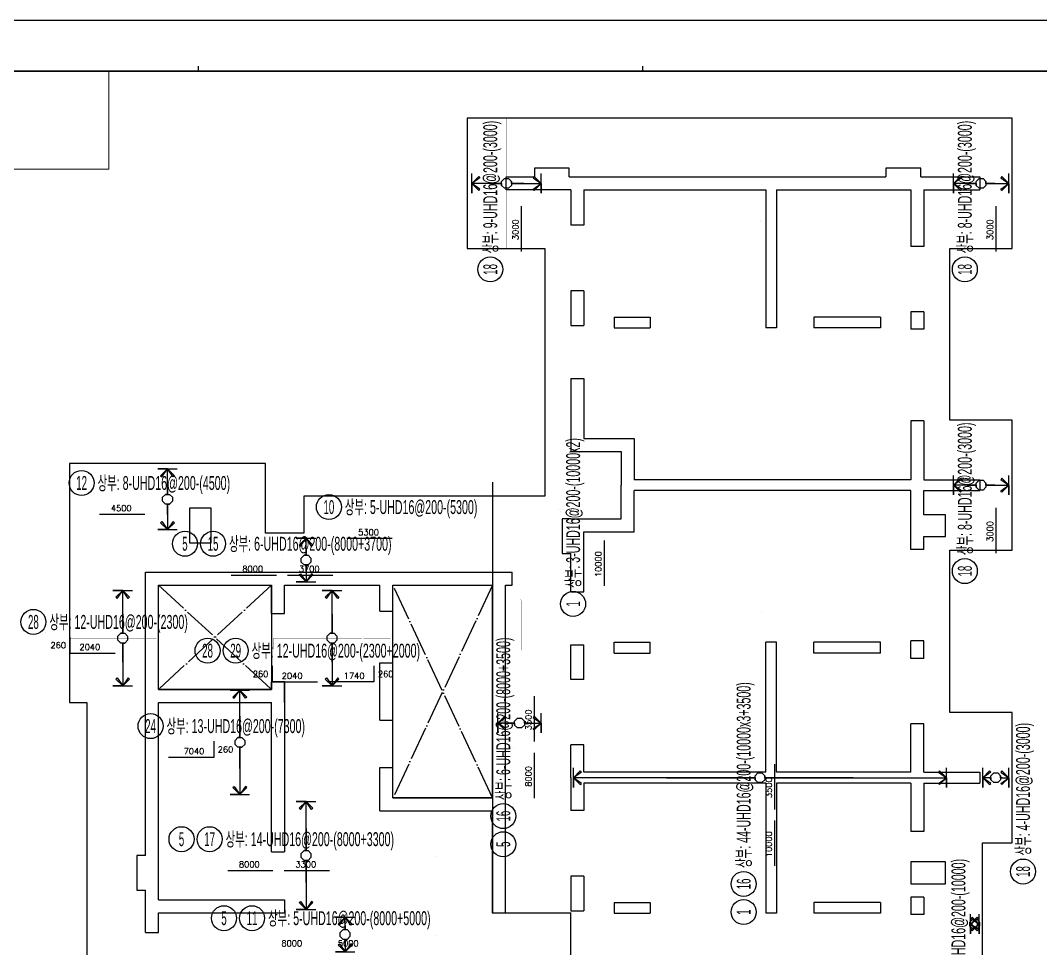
# Model space of a CAD drawing. Header units: millimetres. Extents: x 262481 to 2519995, y -394348 to 364571.
# Drawn here: x 436551 to 460063, y -170272 to -148891 of the extents above; entities that cross this region are included whole.
import ezdxf
from ezdxf.enums import TextEntityAlignment as Align

# ---------------------------------------------------------------- set-up
doc = ezdxf.new("R2010")
doc.units = ezdxf.units.MM
doc.header["$LTSCALE"] = 65
doc.linetypes.add('HID', pattern=[2.5, 2, -0.5])
doc.linetypes.add('XS-기초$0$DDOT', pattern=[14, 12, -1, 0, -1])
for name, color, linetype in [('DIM', 7, 'Continuous'), ('RP_TAG', 7, 'Continuous'), ('XDIM', 7, 'Continuous'), ('XREBAR', 1, 'Continuous'), ('XS-기초$0$OPEN', 9, 'XS-기초$0$DDOT'), ('버림', 8, 'Continuous'), ('철근변경선', 1, 'HID')]:
    doc.layers.add(name, color=color, linetype=linetype)
doc.layers.add('XTITLE', color=22, linetype='Continuous', lineweight=0)
doc.styles.add('RPWK1', font='arial.ttf', dxfattribs={"bigfont": 'whgtxt.shx'})
doc.styles.add('RPWK2', font='romans.shx', dxfattribs={"bigfont": 'whgtxt.shx'})

# ---------------------------------------------------------------- blocks, each defined once
blk = doc.blocks.new('dhs_sheet2e')
at = {"color": 7}
for p, q in [((38004.8, 57331.7), (38004.8, 57531.5)), ((55508.9, 57331.7), (55508.9, 57531.5))]:
    blk.add_line(p, q, dxfattribs=at)
blk.add_lwpolyline([(84000, 0), (84000, 59329.4), (0, 59329.4), (0, 0)], close=True, dxfattribs=at)
at = {"color": 30, "const_width": 64.9}
blk.add_lwpolyline([(81003.6, 57331.7), (2996.4, 57331.7), (2996.4, 1997.6), (81003.6, 1997.6)], close=True, dxfattribs=at)
blk = doc.blocks.new('xdfndgns')
at = {"color": 3, "linetype": 'ByBlock'}
blk.add_lwpolyline([(37475, 9350), (37475, 13090), (38160, 13090), (38160, 16090), (36725, 16090), (36725, 19830), (38160, 19830), (38160, 22830), (36725, 22830), (36725, 26780), (38160, 26780), (38160, 29780), (25595, 29780), (25595, 26780), (27385, 26780), (27385, 21075), (21835, 21075), (21835, 20225), (20950, 20225), (20950, 21825), (16435, 21825), (16435, 16325), (16835, 16325), (16835, 10500)], dxfattribs=at)
at = {"layer": 'DIM', "color": 5}
for p, q in [((27950, 28630), (27150, 28630)), ((27150, 28630), (27150, 28430)), ((27950, 28430), (27950, 28630)), ((36050, 28630), (35250, 28630)), ((35250, 28630), (35250, 28430)), ((36050, 28430), (36050, 28630)), ((26495, 28430), (27150, 28430)), ((26495, 28130), (26495, 28430)), ((27950, 28430), (35250, 28430)), ((36050, 28430), (37410, 28430)), ((37410, 28430), (37410, 28130)), ((27985, 28130), (26495, 28130)), ((27985, 28130), (27985, 27315)), ((28285, 28130), (28285, 27315)), ((28285, 28130), (32480, 28130)), ((32480, 28130), (32480, 24950)), ((32730, 28130), (32730, 24950)), ((32730, 28130), (35825, 28130)), ((35825, 28130), (35825, 26830)), ((36125, 28130), (36125, 26830)), ((36125, 28130), (37410, 28130)), ((28285, 27315), (27985, 27315)), ((36125, 26830), (35825, 26830)), ((28285, 25805), (27985, 25805)), ((27985, 25805), (27985, 25005)), ((28285, 25805), (28285, 25005)), ((28985, 25200), (29815, 25200)), ((28985, 25200), (28985, 24950)), ((29815, 25200), (29815, 24950)), ((35125, 25200), (33590, 25200)), ((33590, 25200), (33590, 24950)), ((35125, 25200), (35125, 24950)), ((35825, 25320), (35825, 24920)), ((36125, 25320), (35825, 25320)), ((36125, 25320), (36125, 24920)), ((27985, 25005), (28285, 25005)), ((28985, 24950), (29815, 24950)), ((32730, 24950), (32480, 24950)), ((35125, 24950), (33590, 24950)), ((36125, 24920), (35825, 24920)), ((27985, 23785), (28285, 23785)), ((27985, 23785), (27985, 22105)), ((28285, 23785), (28285, 22405)), ((35825, 22810), (35825, 21455)), ((36125, 22810), (35825, 22810)), ((36125, 22810), (36125, 21455)), ((28285, 22405), (29445, 22405)), ((29445, 22405), (29445, 21455)), ((27985, 22105), (29145, 22105)), ((29145, 22105), (29145, 21330)), ((35825, 21455), (29445, 21455)), ((36125, 21455), (37410, 21455)), ((37410, 21455), (37410, 21205)), ((29145, 20555), (29145, 21330)), ((35825, 21205), (29445, 21205)), ((29445, 20255), (29445, 21205)), ((35825, 19850), (35825, 21205)), ((36125, 20650), (36125, 21205)), ((36125, 21205), (37410, 21205)), ((19700, 20800), (19200, 20800)), ((19200, 20800), (19200, 20000)), ((19700, 20000), (19700, 20800)), ((27985, 20555), (27785, 20555)), ((27785, 20555), (27785, 19755)), ((27985, 20555), (29145, 20555)), ((36625, 20650), (36125, 20650)), ((36625, 20150), (36625, 20650)), ((28285, 18875), (28285, 20255)), ((28285, 20255), (29445, 20255)), ((19200, 20000), (19700, 20000)), ((36125, 19850), (36125, 20150)), ((36125, 20150), (36625, 20150)), ((27785, 19755), (27985, 19755)), ((27985, 18875), (27985, 19755)), ((36125, 19850), (35825, 19850)), ((18185, 19325), (26635, 19325)), ((18185, 12800), (18185, 19325)), ((26635, 19025), (26635, 19325)), ((18485, 16625), (18485, 19025)), ((18485, 19025), (21085, 19025)), ((21085, 18370), (21085, 19025)), ((21385, 19025), (23585, 19025)), ((21385, 18370), (21385, 19025)), ((23585, 18425), (23585, 19025)), ((23885, 19025), (26185, 19025)), ((23885, 18425), (23885, 19025)), ((26185, 14125), (26185, 19025)), ((26485, 11475), (26485, 19025)), ((26485, 19025), (26635, 19025)), ((27985, 18875), (28285, 18875)), ((21085, 18370), (21385, 18370)), ((23585, 18425), (23885, 18425)), ((27985, 17655), (28285, 17655)), ((27985, 16855), (27985, 17655)), ((28285, 16855), (28285, 17655)), ((28985, 17710), (29815, 17710)), ((28985, 17460), (28985, 17710)), ((29815, 17460), (29815, 17710)), ((32480, 14715), (32480, 17710)), ((32730, 17710), (32480, 17710)), ((32730, 14715), (32730, 17710)), ((35125, 17710), (33590, 17710)), ((33590, 17460), (33590, 17710)), ((35125, 17460), (35125, 17710)), ((35825, 17340), (35825, 17740)), ((36125, 17740), (35825, 17740)), ((36125, 17340), (36125, 17740)), ((28985, 17460), (29815, 17460)), ((35125, 17460), (33590, 17460)), ((23585, 15915), (23585, 17235)), ((23585, 17235), (23885, 17235)), ((23885, 15915), (23885, 17235)), ((36125, 17340), (35825, 17340)), ((21085, 16625), (21085, 16800)), ((21385, 16800), (21085, 16800)), ((21385, 16800), (21385, 12885)), ((21385, 16325), (21385, 16800)), ((28285, 16855), (27985, 16855)), ((18485, 16625), (21085, 16625)), ((18485, 11775), (18485, 16325)), ((18485, 16325), (21085, 16325)), ((21085, 12885), (21085, 16325)), ((23585, 15915), (23885, 15915)), ((36125, 15830), (35825, 15830)), ((35825, 14715), (35825, 15830)), ((36125, 14715), (36125, 15830)), ((28285, 15345), (27985, 15345)), ((27985, 14590), (27985, 15345)), ((28285, 14715), (28285, 15345)), ((23585, 13825), (23585, 14825)), ((23585, 14825), (23885, 14825)), ((23885, 14125), (23885, 14825)), ((27985, 14590), (27985, 13835)), ((32480, 14715), (28285, 14715)), ((35825, 14715), (32730, 14715)), ((36125, 14715), (37410, 14715)), ((37410, 14715), (37410, 14465)), ((32480, 14465), (28285, 14465)), ((28285, 14465), (28285, 13835)), ((32480, 14465), (32480, 11470)), ((35825, 14465), (32730, 14465)), ((32730, 14465), (32730, 11470)), ((35825, 14465), (35825, 13350)), ((36125, 14465), (36125, 13350)), ((36125, 14465), (37410, 14465)), ((23885, 14125), (26185, 14125)), ((23585, 13825), (26185, 13825)), ((26185, 11475), (26185, 13825)), ((28285, 13835), (27985, 13835)), ((36125, 13350), (35825, 13350)), ((18185, 12800), (17985, 12800)), ((17985, 12800), (17985, 12000)), ((21085, 12885), (21385, 12885)), ((35825, 12650), (35825, 12150)), ((36625, 12650), (35825, 12650)), ((36625, 12150), (36625, 12650)), ((28285, 12325), (27985, 12325)), ((27985, 12325), (27985, 11525)), ((28285, 12325), (28285, 11525)), ((17985, 12000), (18185, 12000)), ((18185, 11025), (18185, 12000)), ((35825, 12150), (36625, 12150)), ((18485, 11775), (21385, 11775)), ((21385, 11775), (21385, 11475)), ((35825, 11840), (35825, 11440)), ((36125, 11840), (35825, 11840)), ((36125, 11840), (36125, 11440)), ((27985, 11525), (28285, 11525)), ((28985, 11720), (29815, 11720)), ((28985, 11720), (28985, 11470)), ((29815, 11720), (29815, 11470)), ((35125, 11720), (33590, 11720)), ((33590, 11720), (33590, 11470)), ((35125, 11720), (35125, 11470)), ((18485, 11025), (18485, 11475)), ((18485, 11475), (21385, 11475)), ((26185, 11475), (26485, 11475)), ((28985, 11470), (29815, 11470)), ((32730, 11470), (32480, 11470)), ((35125, 11470), (33590, 11470)), ((36125, 11440), (35825, 11440)), ((18185, 11025), (18485, 11025))]:
    blk.add_line(p, q, dxfattribs=at)
at = {"layer": 'XS-기초$0$OPEN', "color": 1}
for p, q in [((21085, 19025), (18485, 16625)), ((18485, 19025), (21085, 16625)), ((26185, 19025), (23885, 14125)), ((26185, 14125), (23885, 19025))]:
    blk.add_line(p, q, dxfattribs=at)
at = {"layer": 'XS-기초$0$OPEN', "color": 1, "linetype": 'ByBlock'}
for points in [[(18485, 19025), (21085, 19025), (21085, 16625), (18485, 16625)], [(23885, 19025), (26185, 19025), (26185, 14125), (23885, 14125)]]:
    blk.add_lwpolyline(points, close=True, dxfattribs=at)
at = {"layer": '철근변경선', "linetype": 'ByBlock', "ltscale": 2, "const_width": 30}
blk.add_lwpolyline([(27985, -1437), (27985, 11475), (26185, 11475), (26185, 21404)], dxfattribs=at)
blk = doc.blocks.new('*U2422', base_point=(458169.0944, -171477.2741))
at = {"layer": 'RP_TAG', "color": 0, "linetype": 'Continuous', "ltscale": 100}
blk.add_circle((458169.095452, -171765.2741), 288, dxfattribs=at)
at = {"layer": 'RP_TAG', "color": 0, "linetype": 'Continuous', "ltscale": 100, "style": 'RPWK1', "width": 0.55}
blk.add_text('상부: 2-UHD16@200-(10000)', height=320, rotation=90.0002104601, dxfattribs=at).set_placement((458169.09408, -171397.2741), align=Align.MIDDLE_LEFT)
at = {"layer": 'RP_TAG', "color": 0, "linetype": 'Continuous', "ltscale": 100, "style": 'RPWK1', "oblique": 359.9999999951, "width": 0.5}
blk.add_text('1', height=320, rotation=90.0002104552, dxfattribs=at).set_placement((458169.095452, -171765.2741), align=Align.MIDDLE_CENTER)
blk = doc.blocks.new('*U2423', base_point=(453219.0944, -168494.5062))
at = {"layer": 'RP_TAG', "color": 0, "linetype": 'Continuous', "ltscale": 100}
for centre in [(453219.095452, -168782.5062), (453219.097844, -169430.5062)]:
    blk.add_circle(centre, 288, dxfattribs=at)
at = {"layer": 'RP_TAG', "color": 0, "linetype": 'Continuous', "ltscale": 100, "style": 'RPWK1', "oblique": 359.9999999948, "width": 0.55}
blk.add_text('상부: 44-UHD16@200-(10000x3+3500)', height=320, rotation=90.000210454, dxfattribs=at).set_placement((453219.09408, -168414.5062), align=Align.MIDDLE_LEFT)
at = {"layer": 'RP_TAG', "color": 0, "linetype": 'Continuous', "ltscale": 100, "style": 'RPWK1', "oblique": 0.0000000017, "width": 0.5}
for s, p in [('16', (453219.095452, -168782.5062)), ('1', (453219.097844, -169430.5062))]:
    blk.add_text(s, height=320, rotation=90.0002104619, dxfattribs=at).set_placement(p, align=Align.MIDDLE_CENTER)
blk = doc.blocks.new('*U2424', base_point=(449288.9798, -162043.8653))
at = {"layer": 'RP_TAG', "color": 0, "linetype": 'Continuous', "ltscale": 100}
blk.add_circle((449288.980852, -162331.8653), 288, dxfattribs=at)
at = {"layer": 'RP_TAG', "color": 0, "linetype": 'Continuous', "ltscale": 100, "style": 'RPWK1', "width": 0.55}
blk.add_text('상부: 3-UHD16@200-(10000x2)', height=320, rotation=90.0002104601, dxfattribs=at).set_placement((449288.97948, -161963.8653), align=Align.MIDDLE_LEFT)
at = {"layer": 'RP_TAG', "color": 0, "linetype": 'Continuous', "ltscale": 100, "style": 'RPWK1', "oblique": 0.0000000017, "width": 0.5}
blk.add_text('1', height=320, rotation=90.0002104619, dxfattribs=at).set_placement((449288.980852, -162331.8653), align=Align.MIDDLE_CENTER)
blk = doc.blocks.new('*U2439', base_point=(441199.8756, -167751.3589))
at = {"layer": 'RP_TAG', "color": 0, "linetype": 'Continuous', "ltscale": 100}
for centre in [(440263.8756, -167751.3589), (440911.8756, -167751.3589)]:
    blk.add_circle(centre, 288, dxfattribs=at)
at = {"layer": 'RP_TAG', "color": 0, "linetype": 'Continuous', "ltscale": 100, "style": 'RPWK1', "width": 0.5}
for s, p in [('5', (440263.8756, -167751.3589)), ('17', (440911.8756, -167751.3589))]:
    blk.add_text(s, height=320, dxfattribs=at).set_placement(p, align=Align.MIDDLE_CENTER)
at = {"layer": 'RP_TAG', "color": 0, "linetype": 'Continuous', "ltscale": 100, "style": 'RPWK1', "width": 0.55}
blk.add_text('상부: 14-UHD16@200-(8000+3300)', height=320, dxfattribs=at).set_placement((441279.8756, -167751.3589), align=Align.MIDDLE_LEFT)
blk = doc.blocks.new('*U2440', base_point=(442178.447, -169571.3589))
at = {"layer": 'RP_TAG', "color": 0, "linetype": 'Continuous', "ltscale": 100}
for centre in [(441242.447, -169571.3589), (441890.447, -169571.3589)]:
    blk.add_circle(centre, 288, dxfattribs=at)
at = {"layer": 'RP_TAG', "color": 0, "linetype": 'Continuous', "ltscale": 100, "style": 'RPWK1', "width": 0.5}
for s, p in [('5', (441242.447, -169571.3589)), ('11', (441890.447, -169571.3589))]:
    blk.add_text(s, height=320, dxfattribs=at).set_placement(p, align=Align.MIDDLE_CENTER)
at = {"layer": 'RP_TAG', "color": 0, "linetype": 'Continuous', "ltscale": 100, "style": 'RPWK1', "width": 0.55}
blk.add_text('상부: 5-UHD16@200-(8000+5000)', height=320, dxfattribs=at).set_placement((442258.447, -169571.3589), align=Align.MIDDLE_LEFT)
blk = doc.blocks.new('*U2441', base_point=(441278.447, -160946.3589))
at = {"layer": 'RP_TAG', "color": 0, "linetype": 'Continuous', "ltscale": 100}
for centre in [(440342.447, -160946.3589), (440990.447, -160946.3589)]:
    blk.add_circle(centre, 288, dxfattribs=at)
at = {"layer": 'RP_TAG', "color": 0, "linetype": 'Continuous', "ltscale": 100, "style": 'RPWK1', "width": 0.5}
for s, p in [('5', (440342.447, -160946.3589)), ('15', (440990.447, -160946.3589))]:
    blk.add_text(s, height=320, dxfattribs=at).set_placement(p, align=Align.MIDDLE_CENTER)
at = {"layer": 'RP_TAG', "color": 0, "linetype": 'Continuous', "ltscale": 100, "style": 'RPWK1', "width": 0.55}
blk.add_text('상부: 6-UHD16@200-(8000+3700)', height=320, dxfattribs=at).set_placement((441358.447, -160946.3589), align=Align.MIDDLE_LEFT)
blk = doc.blocks.new('*U2442', base_point=(447679.0944, -166932.0062))
at = {"layer": 'RP_TAG', "color": 0, "linetype": 'Continuous', "ltscale": 100}
for centre in [(447679.095452, -167220.0062), (447679.097844, -167868.0062)]:
    blk.add_circle(centre, 288, dxfattribs=at)
at = {"layer": 'RP_TAG', "color": 0, "linetype": 'Continuous', "ltscale": 100, "style": 'RPWK1', "width": 0.55}
blk.add_text('상부: 6-UHD16@200-(8000+3500)', height=320, rotation=90.0002104601, dxfattribs=at).set_placement((447679.09408, -166852.0062), align=Align.MIDDLE_LEFT)
at = {"layer": 'RP_TAG', "color": 0, "linetype": 'Continuous', "ltscale": 100, "style": 'RPWK1', "width": 0.5}
for s, rotation, oblique, p in [('16', 90.0002104619, 0.0000000017, (447679.095452, -167220.0062)), ('5', 90.0002104552, 359.9999999951, (447679.097844, -167868.0062))]:
    blk.add_text(s, height=320, rotation=rotation, dxfattribs=dict(at, oblique=oblique)).set_placement(p, align=Align.MIDDLE_CENTER)
blk = doc.blocks.new('*U2459', base_point=(443948.0411, -160101.3589))
at = {"layer": 'RP_TAG', "color": 0, "linetype": 'Continuous', "ltscale": 100}
blk.add_circle((443660.0411, -160101.3589), 288, dxfattribs=at)
at = {"layer": 'RP_TAG', "color": 0, "linetype": 'Continuous', "ltscale": 100, "style": 'RPWK1', "width": 0.5}
blk.add_text('10', height=320, dxfattribs=at).set_placement((443660.0411, -160101.3589), align=Align.MIDDLE_CENTER)
at = {"layer": 'RP_TAG', "color": 0, "linetype": 'Continuous', "ltscale": 100, "style": 'RPWK1', "width": 0.55}
blk.add_text('상부: 5-UHD16@200-(5300)', height=320, dxfattribs=at).set_placement((444028.0411, -160101.3589), align=Align.MIDDLE_LEFT)
blk = doc.blocks.new('*U2460', base_point=(438249.2506, -159546.3589))
at = {"layer": 'RP_TAG', "color": 0, "linetype": 'Continuous', "ltscale": 100}
blk.add_circle((437961.2506, -159546.3589), 288, dxfattribs=at)
at = {"layer": 'RP_TAG', "color": 0, "linetype": 'Continuous', "ltscale": 100, "style": 'RPWK1', "width": 0.5}
blk.add_text('12', height=320, dxfattribs=at).set_placement((437961.2506, -159546.3589), align=Align.MIDDLE_CENTER)
at = {"layer": 'RP_TAG', "color": 0, "linetype": 'Continuous', "ltscale": 100, "style": 'RPWK1', "width": 0.55}
blk.add_text('상부: 8-UHD16@200-(4500)', height=320, dxfattribs=at).set_placement((438329.2506, -159546.3589), align=Align.MIDDLE_LEFT)
blk = doc.blocks.new('*U2466', base_point=(459658.1566, -168208.214))
at = {"layer": 'RP_TAG', "color": 0, "linetype": 'Continuous', "ltscale": 100}
blk.add_circle((459658.157652, -168496.214), 288, dxfattribs=at)
at = {"layer": 'RP_TAG', "color": 0, "linetype": 'Continuous', "ltscale": 100, "style": 'RPWK1', "width": 0.55}
blk.add_text('상부: 4-UHD16@200-(3000)', height=320, rotation=90.0002104601, dxfattribs=at).set_placement((459658.15628, -168128.214), align=Align.MIDDLE_LEFT)
at = {"layer": 'RP_TAG', "color": 0, "linetype": 'Continuous', "ltscale": 100, "style": 'RPWK1', "oblique": 0.0000000017, "width": 0.5}
blk.add_text('18', height=320, rotation=90.0002104619, dxfattribs=at).set_placement((459658.157652, -168496.214), align=Align.MIDDLE_CENTER)
blk = doc.blocks.new('*U2469', base_point=(458316.5944, -161288.7026))
at = {"layer": 'RP_TAG', "color": 0, "linetype": 'Continuous', "ltscale": 100}
blk.add_circle((458316.595452, -161576.7026), 288, dxfattribs=at)
at = {"layer": 'RP_TAG', "color": 0, "linetype": 'Continuous', "ltscale": 100, "style": 'RPWK1', "width": 0.55}
blk.add_text('상부: 8-UHD16@200-(3000)', height=320, rotation=90.0002104601, dxfattribs=at).set_placement((458316.59408, -161208.7026), align=Align.MIDDLE_LEFT)
at = {"layer": 'RP_TAG', "color": 0, "linetype": 'Continuous', "ltscale": 100, "style": 'RPWK1', "oblique": 359.9999999951, "width": 0.5}
blk.add_text('18', height=320, rotation=90.0002104552, dxfattribs=at).set_placement((458316.595452, -161576.7026), align=Align.MIDDLE_CENTER)
blk = doc.blocks.new('*U2470', base_point=(458316.5944, -154338.7026))
at = {"layer": 'RP_TAG', "color": 0, "linetype": 'Continuous', "ltscale": 100}
blk.add_circle((458316.595452, -154626.7026), 288, dxfattribs=at)
at = {"layer": 'RP_TAG', "color": 0, "linetype": 'Continuous', "ltscale": 100, "style": 'RPWK1', "width": 0.55}
blk.add_text('상부: 8-UHD16@200-(3000)', height=320, rotation=90.0002104601, dxfattribs=at).set_placement((458316.59408, -154258.7026), align=Align.MIDDLE_LEFT)
at = {"layer": 'RP_TAG', "color": 0, "linetype": 'Continuous', "ltscale": 100, "style": 'RPWK1', "oblique": 0.0000000017, "width": 0.5}
blk.add_text('18', height=320, rotation=90.0002104619, dxfattribs=at).set_placement((458316.595452, -154626.7026), align=Align.MIDDLE_CENTER)
blk = doc.blocks.new('*U2471', base_point=(447379.0944, -154338.7026))
at = {"layer": 'RP_TAG', "color": 0, "linetype": 'Continuous', "ltscale": 100}
blk.add_circle((447379.095452, -154626.7026), 288, dxfattribs=at)
at = {"layer": 'RP_TAG', "color": 0, "linetype": 'Continuous', "ltscale": 100, "style": 'RPWK1', "width": 0.55}
blk.add_text('상부: 9-UHD16@200-(3000)', height=320, rotation=90.0002104601, dxfattribs=at).set_placement((447379.09408, -154258.7026), align=Align.MIDDLE_LEFT)
at = {"layer": 'RP_TAG', "color": 0, "linetype": 'Continuous', "ltscale": 100, "style": 'RPWK1', "oblique": 0.0000000017, "width": 0.5}
blk.add_text('18', height=320, rotation=90.0002104619, dxfattribs=at).set_placement((447379.095452, -154626.7026), align=Align.MIDDLE_CENTER)
blk = doc.blocks.new('*U2479', base_point=(441799.8756, -163408.8895))
at = {"layer": 'RP_TAG', "color": 0, "linetype": 'Continuous', "ltscale": 100}
for centre in [(440863.8756, -163408.8895), (441511.8756, -163408.8895)]:
    blk.add_circle(centre, 288, dxfattribs=at)
at = {"layer": 'RP_TAG', "color": 0, "linetype": 'Continuous', "ltscale": 100, "style": 'RPWK1', "width": 0.5}
for s, p in [('28', (440863.8756, -163408.8895)), ('29', (441511.8756, -163408.8895))]:
    blk.add_text(s, height=320, dxfattribs=at).set_placement(p, align=Align.MIDDLE_CENTER)
at = {"layer": 'RP_TAG', "color": 0, "linetype": 'Continuous', "ltscale": 100, "style": 'RPWK1', "width": 0.55}
blk.add_text('상부: 12-UHD16@200-(2300+2000)', height=320, dxfattribs=at).set_placement((441879.8756, -163408.8895), align=Align.MIDDLE_LEFT)
blk = doc.blocks.new('*U2480', base_point=(437138.1791, -162746.3589))
at = {"layer": 'RP_TAG', "color": 0, "linetype": 'Continuous', "ltscale": 100}
blk.add_circle((436850.1791, -162746.3589), 288, dxfattribs=at)
at = {"layer": 'RP_TAG', "color": 0, "linetype": 'Continuous', "ltscale": 100, "style": 'RPWK1', "width": 0.5}
blk.add_text('28', height=320, dxfattribs=at).set_placement((436850.1791, -162746.3589), align=Align.MIDDLE_CENTER)
at = {"layer": 'RP_TAG', "color": 0, "linetype": 'Continuous', "ltscale": 100, "style": 'RPWK1', "width": 0.55}
blk.add_text('상부: 12-UHD16@200-(2300)', height=320, dxfattribs=at).set_placement((437218.1791, -162746.3589), align=Align.MIDDLE_LEFT)
blk = doc.blocks.new('*U2482', base_point=(439838.1791, -165146.3589))
at = {"layer": 'RP_TAG', "color": 0, "linetype": 'Continuous', "ltscale": 100}
blk.add_circle((439550.1791, -165146.3589), 288, dxfattribs=at)
at = {"layer": 'RP_TAG', "color": 0, "linetype": 'Continuous', "ltscale": 100, "style": 'RPWK1', "width": 0.5}
blk.add_text('24', height=320, dxfattribs=at).set_placement((439550.1791, -165146.3589), align=Align.MIDDLE_CENTER)
at = {"layer": 'RP_TAG', "color": 0, "linetype": 'Continuous', "ltscale": 100, "style": 'RPWK1', "width": 0.55}
blk.add_text('상부: 13-UHD16@200-(7300)', height=320, dxfattribs=at).set_placement((439918.1791, -165146.3589), align=Align.MIDDLE_LEFT)

msp = doc.modelspace()

# ---------------------------------------------------------------- linework, layer by layer
at = {"layer": 'RP_TAG', "color": 250, "linetype": 'Continuous', "ltscale": 100}
for p, q in [((447619.1, -154338.7), (447619.1, -154338.7)), ((458556.6, -154338.7), (458556.6, -154338.7)), ((438249.3, -159786.4), (438249.3, -159786.4)), ((443948, -160341.4), (443948.1, -160341.4)), ((441278.4, -161186.4), (441278.5, -161186.4)), ((442580.5, -161186.4), (442580.5, -161186.4)), ((458556.6, -161288.7), (458556.6, -161288.7)), ((449529, -162043.9), (449529, -162043.9)), ((437138.2, -162986.4), (437138.2, -162986.4)), ((441799.9, -163648.9), (441799.9, -163648.9)), ((443529.1, -163648.9), (443529.2, -163648.9)), ((439838.2, -165386.4), (439838.2, -165386.4)), ((447919.1, -165629.9), (447919.1, -165629.9)), ((447919.1, -166932), (447919.1, -166932)), ((453459.1, -167192.4), (453459.1, -167192.4)), ((441199.9, -167991.4), (441199.9, -167991.4)), ((442502, -167991.4), (442502, -167991.4)), ((459898.2, -168208.2), (459898.2, -168208.2)), ((453459.1, -168494.5), (453459.1, -168494.5)), ((442178.4, -169811.4), (442178.5, -169811.4)), ((443480.5, -169811.4), (443480.5, -169811.4))]:
    msp.add_line(p, q, dxfattribs=at)
at = {"layer": 'RP_TAG', "color": 1, "linetype": 'Continuous', "ltscale": 100}
for points in [[(448099.1, -154210.7), (448099.1, -153167.8)], [(459036.6, -154210.7), (459036.6, -153167.8)], [(438377.3, -160266.4), (439420.1, -160266.4)], [(459036.6, -161160.7), (459036.6, -160117.8)], [(444076, -160821.4), (445118.9, -160821.4)], [(450009, -161915.9), (450009, -160873)], [(441406.4, -161666.4), (442449.3, -161666.4)], [(442708.5, -161666.4), (443751.4, -161666.4)], [(437693.6, -163097), (437693.6, -163466.4), (438736.3, -163466.4)], [(442355.3, -163759.6), (442355.3, -164128.9), (443397.9, -164128.9)], [(444699.8, -163759.6), (444699.8, -164128.9), (443657.1, -164128.9)], [(448399.1, -165501.9), (448399.1, -164459)], [(441008.9, -165497), (441008.9, -165866.4), (439966.2, -165866.4)], [(448399.1, -166804), (448399.1, -165761.1)], [(453939.1, -167064.4), (453939.1, -166021.5)], [(453939.1, -168366.5), (453939.1, -167323.6)], [(441327.9, -168471.4), (442370.8, -168471.4)], [(442630, -168471.4), (443672.8, -168471.4)]]:
    msp.add_lwpolyline(points, dxfattribs=at)
at = {"layer": 'XDIM', "color": 4, "linetype": 'Continuous', "elevation": -1.5}
for points in [[(447354.1, -152646.4), (447641.6, -152646.4), (447641.6, -152693), (447641.6, -152599.8), (447707.5, -152533.9), (447800.7, -152533.9), (447866.6, -152599.8), (447866.6, -152693), (447800.7, -152758.9), (447707.5, -152758.9), (447641.6, -152693), (447641.6, -152646.4), (447354.1, -152646.4), (447354.1, -152646.4), (446954.1, -152646.4), (447113.2, -152487.3), (447138.4, -152517.3), (446954.1, -152646.4), (447113.2, -152805.5), (447138.4, -152775.4), (446954.1, -152646.4), (446954.1, -152871.4), (446954.1, -152421.4)], [(448154.1, -152646.4), (447866.6, -152646.4), (447866.6, -152599.8), (447866.6, -152693), (447800.7, -152758.9), (447707.5, -152758.9), (447641.6, -152693), (447641.6, -152599.8), (447707.5, -152533.9), (447800.7, -152533.9), (447866.6, -152599.8), (447866.6, -152646.4), (448154.1, -152646.4), (448154.1, -152646.4), (448554.1, -152646.4), (448395, -152805.5), (448369.8, -152775.4), (448554.1, -152646.4), (448395, -152487.3), (448369.8, -152517.3), (448554.1, -152646.4), (448554.1, -152871.4), (448554.1, -152421.4)], [(458372.8, -152646.4), (458579.1, -152646.4), (458579.1, -152693), (458579.1, -152599.8), (458645, -152533.9), (458738.2, -152533.9), (458804.1, -152599.8), (458804.1, -152693), (458738.2, -152758.9), (458645, -152758.9), (458579.1, -152693), (458579.1, -152646.4), (458372.8, -152646.4), (458372.8, -152646.4), (458054.1, -152646.4), (458213.2, -152487.3), (458238.4, -152517.3), (458054.1, -152646.4), (458213.2, -152805.5), (458238.4, -152775.4), (458054.1, -152646.4), (458054.1, -152871.4), (458054.1, -152421.4)], [(459010.3, -152646.4), (458804.1, -152646.4), (458804.1, -152599.8), (458804.1, -152693), (458738.2, -152758.9), (458645, -152758.9), (458579.1, -152693), (458579.1, -152599.8), (458645, -152533.9), (458738.2, -152533.9), (458804.1, -152599.8), (458804.1, -152646.4), (459010.3, -152646.4), (459010.3, -152646.4), (459329.1, -152646.4), (459170, -152805.5), (459144.8, -152775.4), (459329.1, -152646.4), (459170, -152487.3), (459144.8, -152517.3), (459329.1, -152646.4), (459329.1, -152871.4), (459329.1, -152421.4)], [(458372.8, -159596.4), (458579.1, -159596.4), (458579.1, -159643), (458579.1, -159549.8), (458645, -159483.9), (458738.2, -159483.9), (458804.1, -159549.8), (458804.1, -159643), (458738.2, -159708.9), (458645, -159708.9), (458579.1, -159643), (458579.1, -159596.4), (458372.8, -159596.4), (458372.8, -159596.4), (458054.1, -159596.4), (458213.2, -159437.3), (458238.4, -159467.3), (458054.1, -159596.4), (458213.2, -159755.5), (458238.4, -159725.4), (458054.1, -159596.4), (458054.1, -159821.4), (458054.1, -159371.4)], [(459010.3, -159596.4), (458804.1, -159596.4), (458804.1, -159549.8), (458804.1, -159643), (458738.2, -159708.9), (458645, -159708.9), (458579.1, -159643), (458579.1, -159549.8), (458645, -159483.9), (458738.2, -159483.9), (458804.1, -159549.8), (458804.1, -159596.4), (459010.3, -159596.4), (459010.3, -159596.4), (459329.1, -159596.4), (459170, -159755.5), (459144.8, -159725.4), (459329.1, -159596.4), (459170, -159437.3), (459144.8, -159467.3), (459329.1, -159596.4), (459329.1, -159821.4), (459329.1, -159371.4)]]:
    msp.add_lwpolyline(points, dxfattribs=at)
for points in [[(439941.6, -159571.4), (439941.6, -159808.9), (439895, -159808.9), (439988.2, -159808.9), (440054.1, -159874.8), (440054.1, -159968), (439988.2, -160033.9), (439895, -160033.9), (439829.1, -159968), (439829.1, -159874.8), (439895, -159808.9), (439941.6, -159808.9), (439941.6, -159571.4), (439941.6, -159571.4), (439941.6, -159221.4), (440100.7, -159380.5), (440070.6, -159405.7), (439941.6, -159221.4), (439782.5, -159380.5), (439812.5, -159405.7), (439941.6, -159221.4), (439716.6, -159221.4), (440166.6, -159221.4)], [(439941.6, -160271.4), (439941.6, -160033.9), (439988.2, -160033.9), (439895, -160033.9), (439829.1, -159968), (439829.1, -159874.8), (439895, -159808.9), (439988.2, -159808.9), (440054.1, -159874.8), (440054.1, -159968), (439988.2, -160033.9), (439941.6, -160033.9), (439941.6, -160271.4), (439941.6, -160271.4), (439941.6, -160621.4), (439782.5, -160462.3), (439812.5, -160437), (439941.6, -160621.4), (440100.7, -160462.3), (440070.6, -160437), (439941.6, -160621.4), (439716.6, -160621.4), (440166.6, -160621.4)]]:
    msp.add_lwpolyline(points, dxfattribs=at).dxf.unprotected_set("ltscale", 0)
at = {"layer": 'XDIM', "color": 4, "linetype": 'Continuous', "ltscale": 2.35542e-311, "elevation": -1.5}
for points in [[(443134.1, -161071.4), (443134.1, -161208.9), (443087.5, -161208.9), (443180.7, -161208.9), (443246.6, -161274.8), (443246.6, -161368), (443180.7, -161433.9), (443087.5, -161433.9), (443021.6, -161368), (443021.6, -161274.8), (443087.5, -161208.9), (443134.1, -161208.9), (443134.1, -161071.4), (443134.1, -161071.4), (443134.1, -160821.4), (443293.2, -160980.5), (443263.1, -161005.7), (443134.1, -160821.4), (442975, -160980.5), (443005, -161005.7), (443134.1, -160821.4), (442909.1, -160821.4), (443359.1, -160821.4)], [(443134.1, -161571.4), (443134.1, -161433.9), (443180.7, -161433.9), (443087.5, -161433.9), (443021.6, -161368), (443021.6, -161274.8), (443087.5, -161208.9), (443180.7, -161208.9), (443246.6, -161274.8), (443246.6, -161368), (443180.7, -161433.9), (443134.1, -161433.9), (443134.1, -161571.4), (443134.1, -161571.4), (443134.1, -161821.4), (442975, -161662.3), (443005, -161637), (443134.1, -161821.4), (443293.2, -161662.3), (443263.1, -161637), (443134.1, -161821.4), (442909.1, -161821.4), (443359.1, -161821.4)], [(438909.1, -162571.4), (438909.1, -163008.9), (438862.5, -163008.9), (438955.7, -163008.9), (439021.6, -163074.8), (439021.6, -163168), (438955.7, -163233.9), (438862.5, -163233.9), (438796.6, -163168), (438796.6, -163074.8), (438862.5, -163008.9), (438909.1, -163008.9), (438909.1, -162571.4), (438909.1, -162571.4), (438909.1, -162021.4), (439068.2, -162180.5), (439038.1, -162205.7), (438909.1, -162021.4), (438750, -162180.5), (438780, -162205.7), (438909.1, -162021.4), (438684.1, -162021.4), (439134.1, -162021.4)], [(443734.1, -162571.4), (443734.1, -163008.9), (443687.5, -163008.9), (443780.7, -163008.9), (443846.6, -163074.8), (443846.6, -163168), (443780.7, -163233.9), (443687.5, -163233.9), (443621.6, -163168), (443621.6, -163074.8), (443687.5, -163008.9), (443734.1, -163008.9), (443734.1, -162571.4), (443734.1, -162571.4), (443734.1, -162021.4), (443893.2, -162180.5), (443863.1, -162205.7), (443734.1, -162021.4), (443575, -162180.5), (443605, -162205.7), (443734.1, -162021.4), (443509.1, -162021.4), (443959.1, -162021.4)], [(438909.1, -163671.4), (438909.1, -163233.9), (438955.7, -163233.9), (438862.5, -163233.9), (438796.6, -163168), (438796.6, -163074.8), (438862.5, -163008.9), (438955.7, -163008.9), (439021.6, -163074.8), (439021.6, -163168), (438955.7, -163233.9), (438909.1, -163233.9), (438909.1, -163671.4), (438909.1, -163671.4), (438909.1, -164221.4), (438750, -164062.3), (438780, -164037), (438909.1, -164221.4), (439068.2, -164062.3), (439038.1, -164037), (438909.1, -164221.4), (438684.1, -164221.4), (439134.1, -164221.4)], [(443734.1, -163671.4), (443734.1, -163233.9), (443780.7, -163233.9), (443687.5, -163233.9), (443621.6, -163168), (443621.6, -163074.8), (443687.5, -163008.9), (443780.7, -163008.9), (443846.6, -163074.8), (443846.6, -163168), (443780.7, -163233.9), (443734.1, -163233.9), (443734.1, -163671.4), (443734.1, -163671.4), (443734.1, -164221.4), (443575, -164062.3), (443605, -164037), (443734.1, -164221.4), (443893.2, -164062.3), (443863.1, -164037), (443734.1, -164221.4), (443509.1, -164221.4), (443959.1, -164221.4)], [(441609.1, -164921.4), (441609.1, -165408.9), (441562.5, -165408.9), (441655.7, -165408.9), (441721.6, -165474.8), (441721.6, -165568), (441655.7, -165633.9), (441562.5, -165633.9), (441496.6, -165568), (441496.6, -165474.8), (441562.5, -165408.9), (441609.1, -165408.9), (441609.1, -164921.4), (441609.1, -164921.4), (441609.1, -164321.4), (441768.2, -164480.5), (441738.1, -164505.7), (441609.1, -164321.4), (441450, -164480.5), (441480, -164505.7), (441609.1, -164321.4), (441384.1, -164321.4), (441834.1, -164321.4)], [(441609.1, -166121.4), (441609.1, -165633.9), (441655.7, -165633.9), (441562.5, -165633.9), (441496.6, -165568), (441496.6, -165474.8), (441562.5, -165408.9), (441655.7, -165408.9), (441721.6, -165474.8), (441721.6, -165568), (441655.7, -165633.9), (441609.1, -165633.9), (441609.1, -166121.4), (441609.1, -166121.4), (441609.1, -166721.4), (441450, -166562.3), (441480, -166537), (441609.1, -166721.4), (441768.2, -166562.3), (441738.1, -166537), (441609.1, -166721.4), (441384.1, -166721.4), (441834.1, -166721.4)], [(451444.1, -166336.4), (453481.6, -166336.4), (453481.6, -166383), (453481.6, -166289.8), (453547.5, -166223.9), (453640.7, -166223.9), (453706.6, -166289.8), (453706.6, -166383), (453640.7, -166448.9), (453547.5, -166448.9), (453481.6, -166383), (453481.6, -166336.4), (451444.1, -166336.4), (451444.1, -166336.4), (449294.1, -166336.4), (449453.2, -166177.3), (449478.4, -166207.3), (449294.1, -166336.4), (449453.2, -166495.5), (449478.4, -166465.4), (449294.1, -166336.4), (449294.1, -166561.4), (449294.1, -166111.4)], [(455744.1, -166336.4), (453706.6, -166336.4), (453706.6, -166289.8), (453706.6, -166383), (453640.7, -166448.9), (453547.5, -166448.9), (453481.6, -166383), (453481.6, -166289.8), (453547.5, -166223.9), (453640.7, -166223.9), (453706.6, -166289.8), (453706.6, -166336.4), (455744.1, -166336.4), (455744.1, -166336.4), (457894.1, -166336.4), (457735, -166495.5), (457709.8, -166465.4), (457894.1, -166336.4), (457735, -166177.3), (457709.8, -166207.3), (457894.1, -166336.4), (457894.1, -166561.4), (457894.1, -166111.4)], [(458879.1, -166336.4), (458916.6, -166336.4), (458916.6, -166383), (458916.6, -166289.8), (458982.5, -166223.9), (459075.7, -166223.9), (459141.6, -166289.8), (459141.6, -166383), (459075.7, -166448.9), (458982.5, -166448.9), (458916.6, -166383), (458916.6, -166336.4), (458879.1, -166336.4), (458879.1, -166336.4), (458729.1, -166336.4), (458888.2, -166177.3), (458913.4, -166207.3), (458729.1, -166336.4), (458888.2, -166495.5), (458913.4, -166465.4), (458729.1, -166336.4), (458729.1, -166561.4), (458729.1, -166111.4)], [(459179.1, -166336.4), (459141.6, -166336.4), (459141.6, -166289.8), (459141.6, -166383), (459075.7, -166448.9), (458982.5, -166448.9), (458916.6, -166383), (458916.6, -166289.8), (458982.5, -166223.9), (459075.7, -166223.9), (459141.6, -166289.8), (459141.6, -166336.4), (459179.1, -166336.4), (459179.1, -166336.4), (459329.1, -166336.4), (459170, -166495.5), (459144.8, -166465.4), (459329.1, -166336.4), (459170, -166177.3), (459144.8, -166207.3), (459329.1, -166336.4), (459329.1, -166561.4), (459329.1, -166111.4)], [(443134.1, -167503.9), (443134.1, -168013.9), (443087.5, -168013.9), (443180.7, -168013.9), (443246.6, -168079.8), (443246.6, -168173), (443180.7, -168238.9), (443087.5, -168238.9), (443021.6, -168173), (443021.6, -168079.8), (443087.5, -168013.9), (443134.1, -168013.9), (443134.1, -167503.9), (443134.1, -167503.9), (443134.1, -166881.4), (443293.2, -167040.5), (443263.1, -167065.7), (443134.1, -166881.4), (442975, -167040.5), (443005, -167065.7), (443134.1, -166881.4), (442909.1, -166881.4), (443359.1, -166881.4)], [(443134.1, -168748.9), (443134.1, -168238.9), (443180.7, -168238.9), (443087.5, -168238.9), (443021.6, -168173), (443021.6, -168079.8), (443087.5, -168013.9), (443180.7, -168013.9), (443246.6, -168079.8), (443246.6, -168173), (443180.7, -168238.9), (443134.1, -168238.9), (443134.1, -168748.9), (443134.1, -168748.9), (443134.1, -169371.4), (442975, -169212.3), (443005, -169187), (443134.1, -169371.4), (443293.2, -169212.3), (443263.1, -169187), (443134.1, -169371.4), (442909.1, -169371.4), (443359.1, -169371.4)], [(458494.1, -169706.4), (458431.6, -169706.4), (458431.6, -169753), (458431.6, -169659.8), (458497.5, -169593.9), (458590.7, -169593.9), (458656.6, -169659.8), (458656.6, -169753), (458590.7, -169818.9), (458497.5, -169818.9), (458431.6, -169753), (458431.6, -169706.4), (458494.1, -169706.4), (458494.1, -169706.4), (458444.1, -169706.4), (458603.2, -169547.3), (458628.4, -169577.3), (458444.1, -169706.4), (458603.2, -169865.5), (458628.4, -169835.4), (458444.1, -169706.4), (458444.1, -169931.4), (458444.1, -169481.4)], [(458594.1, -169706.4), (458656.6, -169706.4), (458656.6, -169659.8), (458656.6, -169753), (458590.7, -169818.9), (458497.5, -169818.9), (458431.6, -169753), (458431.6, -169659.8), (458497.5, -169593.9), (458590.7, -169593.9), (458656.6, -169659.8), (458656.6, -169706.4), (458594.1, -169706.4), (458594.1, -169706.4), (458644.1, -169706.4), (458485, -169865.5), (458459.8, -169835.4), (458644.1, -169706.4), (458485, -169547.3), (458459.8, -169577.3), (458644.1, -169706.4), (458644.1, -169931.4), (458644.1, -169481.4)], [(444034.1, -169746.4), (444034.1, -169833.9), (443987.5, -169833.9), (444080.7, -169833.9), (444146.6, -169899.8), (444146.6, -169993), (444080.7, -170058.9), (443987.5, -170058.9), (443921.6, -169993), (443921.6, -169899.8), (443987.5, -169833.9), (444034.1, -169833.9), (444034.1, -169746.4), (444034.1, -169746.4), (444034.1, -169546.4), (444193.2, -169705.5), (444163.1, -169730.7), (444034.1, -169546.4), (443875, -169705.5), (443905, -169730.7), (444034.1, -169546.4), (443809.1, -169546.4), (444259.1, -169546.4)], [(444034.1, -170146.4), (444034.1, -170058.9), (444080.7, -170058.9), (443987.5, -170058.9), (443921.6, -169993), (443921.6, -169899.8), (443987.5, -169833.9), (444080.7, -169833.9), (444146.6, -169899.8), (444146.6, -169993), (444080.7, -170058.9), (444034.1, -170058.9), (444034.1, -170146.4), (444034.1, -170146.4), (444034.1, -170346.4), (443875, -170187.3), (443905, -170162), (444034.1, -170346.4), (444193.2, -170187.3), (444163.1, -170162), (444034.1, -170346.4), (443809.1, -170346.4), (444259.1, -170346.4)]]:
    msp.add_lwpolyline(points, dxfattribs=at)
at = {"layer": 'XDIM', "color": 4, "linetype": 'Continuous'}
for points in [[(447804.1, -165076.4), (447941.6, -165076.4), (447941.6, -165123), (447941.6, -165029.8), (448007.5, -164963.9), (448100.7, -164963.9), (448166.6, -165029.8), (448166.6, -165123), (448100.7, -165188.9), (448007.5, -165188.9), (447941.6, -165123), (447941.6, -165076.4), (447804.1, -165076.4), (447804.1, -165076.4), (447554.1, -165076.4), (447713.2, -164917.3), (447738.4, -164947.3), (447554.1, -165076.4), (447713.2, -165235.5), (447738.4, -165205.4), (447554.1, -165076.4), (447554.1, -165301.4), (447554.1, -164851.4)], [(448304.1, -165076.4), (448166.6, -165076.4), (448166.6, -165029.8), (448166.6, -165123), (448100.7, -165188.9), (448007.5, -165188.9), (447941.6, -165123), (447941.6, -165029.8), (448007.5, -164963.9), (448100.7, -164963.9), (448166.6, -165029.8), (448166.6, -165076.4), (448304.1, -165076.4), (448304.1, -165076.4), (448554.1, -165076.4), (448395, -165235.5), (448369.8, -165205.4), (448554.1, -165076.4), (448395, -164917.3), (448369.8, -164947.3), (448554.1, -165076.4), (448554.1, -165301.4), (448554.1, -164851.4)]]:
    msp.add_lwpolyline(points, dxfattribs=at).dxf.unprotected_set("ltscale", 0)
at = {"layer": 'XREBAR', "color": 171, "linetype": 'Continuous', "const_width": 1}
for points in [[(447754.1, -154146.4), (447754.1, -154146.4), (447754.1, -151146.4), (447754.1, -151146.4)], [(458691.6, -154146.4), (458691.6, -154146.4), (458691.6, -151146.4), (458691.6, -151146.4)], [(448991.6, -161201.4), (448991.6, -161201.4), (448991.6, -160201.4), (448986.6, -160182.6), (448972.8, -160168.9), (448954.1, -160163.9), (448954.1, -151201.4), (448954.1, -151201.4)], [(458691.6, -161096.4), (458691.6, -161096.4), (458691.6, -158096.4), (458691.6, -158096.4)], [(448954.1, -170201.4), (448954.1, -170201.4), (448954.1, -160201.4), (448954.1, -160201.4)]]:
    msp.add_lwpolyline(points, dxfattribs=at)
at = {"layer": 'XREBAR', "color": 171, "linetype": 'Continuous', "ltscale": 2.35542e-311, "const_width": 1}
for points in [[(453631.6, -154646.4), (453631.6, -154646.4), (453631.6, -153526.4), (453626.6, -153507.6), (453612.8, -153493.9), (453594.1, -153488.9), (453594.1, -151146.4), (453594.1, -151146.4)], [(453631.6, -163526.4), (453631.6, -163526.4), (453631.6, -162526.4), (453626.6, -162507.6), (453612.8, -162493.9), (453594.1, -162488.9), (453594.1, -153526.4), (453594.1, -153526.4)], [(443080.8, -160476.4), (443080.8, -160476.4), (448234.1, -160476.4), (448234.1, -160476.4)], [(437684.1, -161321.4), (437684.1, -161321.4), (445684.1, -161321.4), (445684.1, -161321.4)], [(444484.1, -161358.9), (444484.1, -161358.9), (445684.1, -161358.9), (445702.8, -161353.8), (445716.6, -161340.1), (445721.6, -161321.4), (448184.1, -161321.4), (448184.1, -161321.4)], [(453631.6, -172526.4), (453631.6, -172526.4), (453631.6, -171526.4), (453626.6, -171507.6), (453612.8, -171493.9), (453594.1, -171488.9), (453594.1, -162526.4), (453594.1, -162526.4)], [(437683.9, -163121.4), (437683.9, -163121.4), (439684.1, -163121.4), (439684.1, -163381.4)], [(442384.1, -163381.4), (442384.1, -163121.4), (444424.1, -163121.4), (444424.1, -163121.4)], [(443344.1, -163158.9), (443344.1, -163158.9), (444424.1, -163158.9), (444442.8, -163153.8), (444456.6, -163140.1), (444461.6, -163121.4), (445084.1, -163121.4), (445084.1, -163381.4)], [(458544.1, -174706.4), (458544.1, -174706.4), (458544.1, -164706.4), (458544.1, -164706.4)], [(458181.6, -172536.4), (458181.6, -172536.4), (458181.6, -171526.4), (458176.6, -171507.6), (458162.8, -171493.9), (458144.1, -171488.9), (458144.1, -164836.4), (458144.1, -164836.4)], [(459029.1, -167836.4), (459029.1, -167836.4), (459029.1, -164836.4), (459029.1, -164836.4)], [(438084.1, -165521.4), (445084.1, -165521.4), (445084.1, -165781.4)], [(438084.1, -168126.4), (438084.1, -168126.4), (446084.1, -168126.4), (446084.1, -168126.4)], [(444884.1, -168163.9), (444884.1, -168163.9), (446084.1, -168163.9), (446102.8, -168158.8), (446116.6, -168145.1), (446121.6, -168126.4), (448184.1, -168126.4), (448184.1, -168126.4)], [(438084.1, -169946.4), (438084.1, -169946.4), (446084.1, -169946.4), (446084.1, -169946.4)], [(444984.1, -169983.9), (444984.1, -169983.9), (446084.1, -169983.9), (446102.8, -169978.8), (446116.6, -169965.1), (446121.6, -169946.4), (449984.1, -169946.4), (449984.1, -169946.4)]]:
    msp.add_lwpolyline(points, dxfattribs=at)
at = {"layer": 'XREBAR', "color": 171, "linetype": 'Continuous', "const_width": 1}
for points in [[(437691.6, -159921.4), (437691.6, -159921.4), (442191.6, -159921.4), (442191.6, -159921.4)], [(448091.6, -163401.4), (448091.6, -163401.4), (448091.6, -162251.4), (448086.6, -162232.6), (448072.8, -162218.9), (448054.1, -162213.9), (448054.1, -159901.4), (448054.1, -159901.4)], [(448054.1, -170251.4), (448054.1, -170251.4), (448054.1, -162251.4), (448054.1, -162251.4)]]:
    msp.add_lwpolyline(points, dxfattribs=at).dxf.unprotected_set("ltscale", 0)
at = {"layer": 'XTITLE', "color": 3, "ltscale": 2}
msp.add_lwpolyline([(420173.9, -150059.9), (438588.1, -150059.9), (438588.1, -152320), (420173.9, -152320)], close=True, dxfattribs=at)

# ---------------------------------------------------------------- block references
at = {"color": 255, "xscale": 0.5849999991953608, "yscale": 0.5849999991953608, "zscale": 0.5849999991953608}
msp.add_blockref('dhs_sheet2e', (418420.9, -183599), dxfattribs=at)
at = {"layer": 'RP_TAG', "color": 171, "linetype": 'Continuous', "ltscale": 1.44556e-317}
for name, p in [('*U2471', (447379.1, -154338.7)), ('*U2470', (458316.6, -154338.7)), ('*U2469', (458316.6, -161288.7)), ('*U2424', (449289, -162043.9)), ('*U2460', (438249.3, -159546.4)), ('*U2459', (443948, -160101.4)), ('*U2441', (441278.4, -160946.4)), ('*U2480', (437138.2, -162746.4)), ('*U2479', (441799.9, -163408.9)), ('*U2442', (447679.1, -166932)), ('*U2423', (453219.1, -168494.5)), ('*U2482', (439838.2, -165146.4)), ('*U2466', (459658.2, -168208.2)), ('*U2439', (441199.9, -167751.4)), ('*U2422', (458169.1, -171477.3)), ('*U2440', (442178.4, -169571.4))]:
    msp.add_blockref(name, p, dxfattribs=at)
at = {"layer": '버림'}
msp.add_blockref('xdfndgns', (421249.1, -180926.4), dxfattribs=at)

# ---------------------------------------------------------------- texts
at = {"layer": 'RP_TAG', "color": 2, "linetype": 'Continuous', "ltscale": 100, "style": 'RPWK2'}
for s, rotation, p in [('3000', 90.00021, (448071.1, -153712.1)), ('3000', 90.00021, (459008.6, -153712.1)), ('3000', 90.00021, (459008.6, -160662.1)), ('10000', 90.00021, (449981, -161417.3)), ('1740', 359.99998, (444242, -164099.7)), ('3500', 90.00021, (448371.1, -165003.4)), ('7040', 359.99998, (440551, -165837.1)), ('8000', 90.00021, (448371.1, -166305.4)), ('3500', 90.00021, (453911.1, -166565.9)), ('10000', 90.00021, (453911.1, -167867.9))]:
    msp.add_text(s, height=139.38, rotation=rotation, dxfattribs=at).set_placement(p, align=Align.BOTTOM_CENTER)
for s, p in [('4500', (438875.8, -160238.3)), ('5300', (444574.6, -160793.3)), ('8000', (441905, -161638.3)), ('3700', (443207.1, -161638.3)), ('2040', (438151.4, -163437.1)), ('2040', (442813.1, -164099.7)), ('8000', (441826.4, -168443.3)), ('3300', (443128.5, -168443.3)), ('8000', (442805, -170263.3)), ('5000', (444107.1, -170263.3))]:
    msp.add_text(s, height=139.38, dxfattribs=at).set_placement(p, align=Align.BOTTOM_CENTER)
for p in [(437603.3, -163395.8), (442265, -164058.3)]:
    msp.add_text('260', height=139.38, dxfattribs=at).set_placement(p, align=Align.BOTTOM_RIGHT)
for p in [(444790.1, -164058.3), (441099.2, -165795.8)]:
    msp.add_text('260', height=139.38, rotation=359.99998, dxfattribs=at).set_placement(p, align=Align.BOTTOM_LEFT)

doc.saveas('drawing.dxf')
